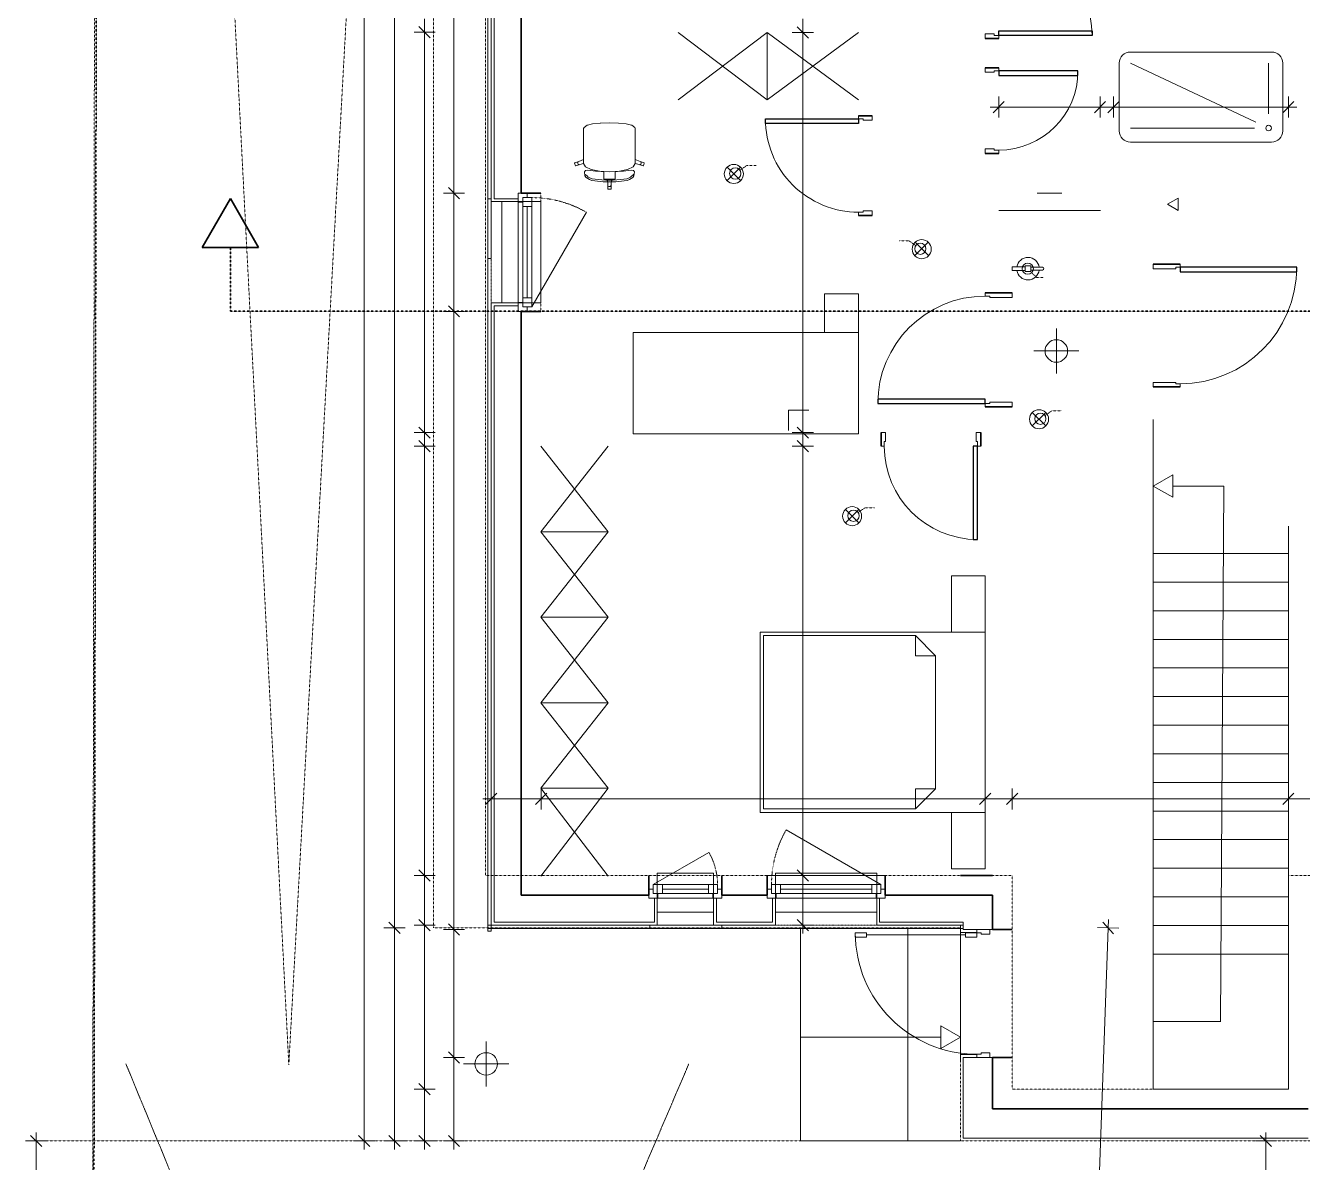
# Model space of a CAD drawing. Header units: metres. Extents: x 217015 to 311256, y -798315 to -742080.
# Drawn here: x 258236 to 269579, y -787913 to -777817 of the extents above; entities that cross this region are included whole.
import ezdxf

# ---------------------------------------------------------------- set-up
doc = ezdxf.new("R2010")
doc.units = ezdxf.units.M
for name, pattern in [('Achse', [0.5, 0.25, -0.25]), ('Axe', [0.5, 0.25, -0.25]), ('pointillés', [0.5, 0.25, -0.25]), ('Points tirets', [0.5, 0.25, -0.25]), ('Tirets', [0.5, 0.25, -0.25]), ('Tirets moyens', [0.8, 0.4, -0.4])]:
    doc.linetypes.add(name, pattern=pattern)
for name, color, linetype in [('0._0. Rez-de-chaussée_1_Aménagement extérieurs constructions', 7, 'Continuous'), ('0._0. Rez-de-chaussée_1_Equip _ incendie', 7, 'Continuous'), ('0._0. Rez-de-chaussée_1_Equip _ mobilier', 7, 'Continuous'), ('0._0. Rez-de-chaussée_1_Equip _ égouttage', 7, 'Continuous'), ('0._0. Rez-de-chaussée_1_Etiquettes', 7, 'Continuous'), ('0._0. Rez-de-chaussée_1_Fenêtres Archicad', 7, 'Continuous'), ('0._0. Rez-de-chaussée_1_Lignes', 7, 'Continuous'), ('0._0. Rez-de-chaussée_1_Zones', 7, 'Continuous'), ('cotations', 7, 'Continuous'), ('mur porteur', 7, 'Continuous'), ('portes', 7, 'Continuous')]:
    doc.layers.add(name, color=color, linetype=linetype)

msp = doc.modelspace()

# ---------------------------------------------------------------- linework, layer by layer
at = {"layer": '0._0. Rez-de-chaussée_1_Aménagement extérieurs constructions', "color": 8, "linetype": 'pointillés', "lineweight": 18}
msp.add_line((265121, -787722), (258330, -787722), dxfattribs=at)
at = {"layer": '0._0. Rez-de-chaussée_1_Equip _ incendie', "color": 251, "linetype": 'Continuous', "lineweight": 18}
for p, q in [((267116, -779951), (267166, -779951)), ((267116, -780001), (267116, -779951)), ((267166, -779951), (267166, -780001)), ((267001, -779961), (267116, -779961)), ((267001, -779991), (267001, -779961)), ((267116, -779991), (267001, -779991)), ((267116, -779961), (267116, -779991)), ((267166, -780001), (267116, -780001)), ((267166, -779964), (267269, -779964)), ((267269, -779988), (267166, -779988))]:
    msp.add_line(p, q, dxfattribs=at)
for centre, radius, start, end in [((267141, -779976), 100, 6.8921, 171.3731), ((267141, -779976), 100, 188.6269, 353.1079), ((267269, -779976), 12, 270, 90)]:
    msp.add_arc(centre, radius, start, end, dxfattribs=at)
at = {"layer": '0._0. Rez-de-chaussée_1_Equip _ mobilier', "color": 253, "linetype": 'Continuous', "lineweight": 13}
for p, q in [((264825, -777878), (264033, -778476)), ((264825, -778476), (264033, -777878)), ((264825, -777878), (264825, -778476)), ((265637, -777878), (264825, -778476)), ((265637, -778476), (264825, -777878)), ((269304, -778052), (268051, -778052)), ((267951, -778152), (267951, -778752)), ((269166, -778675), (268051, -778152)), ((269279, -778602), (269279, -778152)), ((269404, -778752), (269404, -778152)), ((263225, -778702), (263199, -778723)), ((263228, -778701), (263225, -778702)), ((263273, -778691), (263228, -778701)), ((263342, -778684), (263273, -778691)), ((263343, -778683), (263342, -778684)), ((263423, -778681), (263343, -778683)), ((263423, -778681), (263503, -778683)), ((263503, -778683), (263504, -778684)), ((263504, -778684), (263573, -778691)), ((263573, -778691), (263619, -778701)), ((263619, -778701), (263621, -778702)), ((263621, -778702), (263648, -778723)), ((263199, -778723), (263194, -778732)), ((263194, -778732), (263194, -778763)), ((263194, -778763), (263194, -778799)), ((263194, -778799), (263194, -779008)), ((263648, -778723), (263653, -778732)), ((263653, -778732), (263653, -778763)), ((263653, -778763), (263653, -778799)), ((263653, -778799), (263653, -779008)), ((269154, -778727), (268051, -778727)), ((268051, -778852), (269304, -778852)), ((263115, -779035), (263113, -779039)), ((263113, -779039), (263121, -779062)), ((263151, -779024), (263115, -779035)), ((263142, -779031), (263140, -779037)), ((263140, -779037), (263141, -779043)), ((263141, -779043), (263144, -779048)), ((263146, -779027), (263142, -779031)), ((263151, -779024), (263146, -779027)), ((263194, -779008), (263151, -779024)), ((263160, -779052), (263194, -779043)), ((263194, -779043), (263194, -779008)), ((263194, -779043), (263194, -779043)), ((263194, -779043), (263211, -779071)), ((263652, -779043), (263635, -779071)), ((263652, -779043), (263653, -779008)), ((263653, -779043), (263652, -779043)), ((263687, -779052), (263652, -779043)), ((263653, -779008), (263696, -779024)), ((263696, -779024), (263701, -779027)), ((263696, -779024), (263731, -779035)), ((263701, -779027), (263705, -779031)), ((263706, -779043), (263703, -779048)), ((263705, -779031), (263706, -779037)), ((263706, -779037), (263706, -779043)), ((263733, -779039), (263726, -779062)), ((263731, -779035), (263733, -779039)), ((263121, -779062), (263125, -779064)), ((263125, -779064), (263160, -779052)), ((263144, -779048), (263148, -779051)), ((263148, -779051), (263154, -779053)), ((263154, -779053), (263160, -779052)), ((263209, -779104), (263202, -779116)), ((263202, -779116), (263205, -779152)), ((263208, -779141), (263205, -779139)), ((263205, -779152), (263216, -779165)), ((263215, -779146), (263208, -779141)), ((263226, -779101), (263209, -779104)), ((263211, -779071), (263261, -779094)), ((263224, -779153), (263215, -779146)), ((263235, -779163), (263224, -779153)), ((263255, -779104), (263226, -779101)), ((263300, -779109), (263255, -779104)), ((263261, -779094), (263336, -779110)), ((263351, -779114), (263300, -779109)), ((263336, -779110), (263373, -779113)), ((263423, -779116), (263351, -779114)), ((263373, -779113), (263423, -779116)), ((263373, -779113), (263373, -779151)), ((263373, -779151), (263373, -779181)), ((263474, -779113), (263423, -779116)), ((263423, -779116), (263496, -779114)), ((263511, -779110), (263474, -779113)), ((263474, -779113), (263474, -779151)), ((263474, -779151), (263474, -779181)), ((263496, -779114), (263547, -779109)), ((263585, -779094), (263511, -779110)), ((263547, -779109), (263592, -779104)), ((263635, -779071), (263585, -779094)), ((263592, -779104), (263621, -779101)), ((263611, -779163), (263623, -779153)), ((263621, -779101), (263638, -779104)), ((263623, -779153), (263632, -779146)), ((263641, -779152), (263631, -779165)), ((263632, -779146), (263638, -779141)), ((263638, -779104), (263645, -779116)), ((263638, -779141), (263642, -779139)), ((263645, -779116), (263641, -779152)), ((263692, -779053), (263687, -779052)), ((263722, -779064), (263687, -779052)), ((263698, -779051), (263692, -779053)), ((263703, -779048), (263698, -779051)), ((263726, -779062), (263722, -779064)), ((263216, -779165), (263247, -779185)), ((263248, -779170), (263235, -779163)), ((263247, -779185), (263267, -779192)), ((263269, -779177), (263248, -779170)), ((263267, -779192), (263293, -779197)), ((263295, -779181), (263269, -779177)), ((263293, -779197), (263366, -779204)), ((263325, -779185), (263295, -779181)), ((263357, -779188), (263325, -779185)), ((263391, -779189), (263357, -779188)), ((263366, -779204), (263423, -779206)), ((263373, -779181), (263406, -779181)), ((263423, -779190), (263391, -779189)), ((263406, -779181), (263423, -779181)), ((263406, -779181), (263408, -779231)), ((263408, -779231), (263409, -779237)), ((263408, -779231), (263408, -779268)), ((263408, -779268), (263411, -779271)), ((263409, -779237), (263413, -779242)), ((263413, -779242), (263418, -779245)), ((263418, -779245), (263423, -779246)), ((263440, -779181), (263423, -779181)), ((263423, -779190), (263456, -779189)), ((263481, -779204), (263423, -779206)), ((263429, -779245), (263423, -779246)), ((263434, -779242), (263429, -779245)), ((263437, -779237), (263434, -779242)), ((263438, -779268), (263435, -779271)), ((263438, -779231), (263437, -779237)), ((263440, -779181), (263438, -779231)), ((263438, -779231), (263438, -779268)), ((263474, -779181), (263440, -779181)), ((263456, -779189), (263489, -779188)), ((263554, -779197), (263481, -779204)), ((263489, -779188), (263522, -779185)), ((263522, -779185), (263552, -779181)), ((263552, -779181), (263578, -779177)), ((263580, -779192), (263554, -779197)), ((263578, -779177), (263598, -779170)), ((263600, -779185), (263580, -779192)), ((263598, -779170), (263611, -779163)), ((263631, -779165), (263600, -779185)), ((263411, -779271), (263423, -779271)), ((263435, -779271), (263423, -779271)), ((267224, -779305), (267333, -779305)), ((267333, -779305), (267442, -779305)), ((265335, -780200), (265335, -780542)), ((265635, -780200), (265335, -780200)), ((265635, -780542), (265635, -780200)), ((263635, -780542), (263635, -781442)), ((265635, -780542), (263635, -780542)), ((265335, -780542), (265635, -780542)), ((265635, -781442), (265635, -780542)), ((265015, -781412), (265015, -781232)), ((265195, -781232), (265015, -781232)), ((263635, -781442), (265635, -781442)), ((263413, -782312), (262813, -781552)), ((262813, -782312), (263413, -781552)), ((263413, -782312), (262813, -782312)), ((263413, -783071), (262813, -782312)), ((262813, -783071), (263413, -782312)), ((266461, -783204), (266461, -782704)), ((266461, -782704), (266761, -782704)), ((266761, -782704), (266761, -783204)), ((263413, -783071), (262813, -783071)), ((263413, -783831), (262813, -783071)), ((262813, -783831), (263413, -783071)), ((264761, -784804), (264761, -783204)), ((264761, -783204), (266761, -783204)), ((264791, -784004), (264791, -783234)), ((264791, -783234), (266141, -783234)), ((266141, -783234), (266321, -783414)), ((266141, -783234), (266141, -783414)), ((266761, -783204), (266461, -783204)), ((266761, -783204), (266761, -784804)), ((266321, -783414), (266141, -783414)), ((266321, -783414), (266321, -784004)), ((263413, -783831), (262813, -783831)), ((263413, -784590), (262813, -783831)), ((262813, -784590), (263413, -783831)), ((264791, -784774), (264791, -784004)), ((266321, -784004), (266321, -784594)), ((263413, -784590), (262813, -784590)), ((263413, -785370), (262813, -784590)), ((262813, -785370), (263413, -784590)), ((266321, -784594), (266141, -784774)), ((266141, -784774), (266141, -784594)), ((266321, -784594), (266141, -784594)), ((266761, -784804), (264761, -784804)), ((266141, -784774), (264791, -784774)), ((266461, -785304), (266461, -784804)), ((266461, -784804), (266761, -784804)), ((266761, -784804), (266761, -785304)), ((266761, -785304), (266461, -785304))]:
    msp.add_line(p, q, dxfattribs=at)
msp.add_circle((269279, -778727), 25, dxfattribs=at)
for centre, start, end in [((268051, -778152), 90, 180), ((269304, -778152), 360, 90), ((268051, -778752), 180, 270), ((269304, -778752), 270, 360)]:
    msp.add_arc(centre, 100, start, end, dxfattribs=at)
at = {"layer": '0._0. Rez-de-chaussée_1_Equip _ égouttage', "color": 7, "linetype": 'pointillés', "lineweight": 18}
msp.add_line((258826, -793072), (258886, -751807), dxfattribs=at)
at = {"layer": '0._0. Rez-de-chaussée_1_Equip _ égouttage', "color": 8, "linetype": 'Tirets', "lineweight": 18}
for p, q in [((260575, -787046), (259187, -760104)), ((260575, -787046), (262053, -760104)), ((259128, -787038), (261583, -792994)), ((261583, -792994), (264128, -787038))]:
    msp.add_line(p, q, dxfattribs=at)
at = {"layer": '0._0. Rez-de-chaussée_1_Equip _ égouttage', "color": 250, "linetype": 'pointillés', "lineweight": 18}
for p, q in [((261861, -785830), (261861, -773830)), ((262321, -785365), (262321, -774290)), ((262321, -785365), (262321, -774290)), ((267001, -785365), (262321, -785365)), ((267001, -785365), (262321, -785365)), ((267001, -787262), (267001, -785365)), ((267001, -787262), (267001, -785365)), ((269454, -785365), (269454, -787262)), ((278161, -785365), (269454, -785365)), ((269454, -785365), (269454, -787262)), ((278161, -785365), (269454, -785365)), ((266541, -785830), (261861, -785830)), ((266541, -787722), (266541, -785830)), ((269454, -787262), (267001, -787262)), ((269454, -787262), (267001, -787262)), ((269914, -787722), (266541, -787722))]:
    msp.add_line(p, q, dxfattribs=at)
at = {"layer": '0._0. Rez-de-chaussée_1_Equip _ égouttage', "color": 250, "linetype": 'Continuous', "lineweight": 18}
for p, q in [((268381, -779404), (268476, -779349)), ((268476, -779349), (268476, -779459)), ((268381, -779404), (268476, -779459)), ((268254, -781906), (268428, -781806)), ((268428, -781806), (268428, -782006)), ((268254, -781906), (268428, -782006)), ((268880, -781906), (268428, -781906)), ((268851, -786662), (268880, -781906)), ((268254, -786662), (268854, -786662))]:
    msp.add_line(p, q, dxfattribs=at)
at = {"layer": '0._0. Rez-de-chaussée_1_Equip _ égouttage', "color": 8, "linetype": 'Continuous', "lineweight": 18}
for p, q in [((269454, -782262), (269454, -787262)), ((269454, -782506), (268254, -782506)), ((269454, -782760), (268254, -782760)), ((269454, -783014), (268254, -783014)), ((269454, -783268), (268254, -783268)), ((269454, -783522), (268254, -783522)), ((269454, -783776), (268254, -783776)), ((269454, -784030), (268254, -784030)), ((269454, -784284), (268254, -784284)), ((269454, -784538), (268254, -784538)), ((269454, -784792), (268254, -784792)), ((269454, -785046), (268254, -785046)), ((269454, -785300), (268254, -785300)), ((269454, -785554), (268254, -785554)), ((269454, -785808), (268254, -785808)), ((268254, -786062), (269454, -786062)), ((269454, -787262), (268254, -787262))]:
    msp.add_line(p, q, dxfattribs=at)
at = {"layer": '0._0. Rez-de-chaussée_1_Etiquettes', "color": 253, "linetype": 'Achse', "lineweight": 13}
for p, q in [((264582, -779102), (264643, -779060)), ((264643, -779060), (264727, -779060)), ((266083, -779728), (265998, -779728)), ((266144, -779770), (266083, -779728)), ((267174, -780012), (267216, -780053)), ((267216, -780053), (267280, -780053)), ((267292, -781281), (267353, -781238)), ((267353, -781238), (267438, -781238)), ((265632, -782142), (265693, -782099)), ((265693, -782099), (265778, -782099))]:
    msp.add_line(p, q, dxfattribs=at)
at = {"layer": '0._0. Rez-de-chaussée_1_Etiquettes', "color": 7, "linetype": 'Continuous', "lineweight": 18}
for centre in [(264541, -779131), (266185, -779799), (267139, -779976), (267251, -781309), (265591, -782170)]:
    msp.add_circle(centre, 50, dxfattribs=at)
at = {"layer": '0._0. Rez-de-chaussée_1_Fenêtres Archicad', "color": 253, "linetype": 'Continuous', "lineweight": 13}
for p, q in [((262343, -779885), (262343, -770797)), ((262373, -779355), (262343, -779355)), ((262343, -779355), (262343, -785860)), ((262468, -779380), (262468, -780280)), ((262813, -779380), (262468, -779380)), ((262813, -780280), (262813, -779380)), ((262613, -780275), (262613, -779385)), ((262733, -779425), (262733, -780235)), ((262733, -780315), (263218, -779475)), ((262373, -779885), (262343, -779885)), ((262468, -780280), (262813, -780280)), ((265833, -785445), (264993, -784960)), ((263813, -785445), (264307, -785160)), ((263848, -785690), (263848, -785345)), ((263848, -785345), (264348, -785345)), ((264348, -785345), (264348, -785690)), ((265798, -785345), (264898, -785345)), ((264898, -785345), (264898, -785690)), ((265798, -785690), (265798, -785345)), ((264303, -785445), (263893, -785445)), ((264943, -785445), (265753, -785445)), ((263853, -785565), (264343, -785565)), ((265793, -785565), (264903, -785565)), ((264348, -785690), (263848, -785690)), ((264898, -785690), (265798, -785690)), ((262343, -785835), (262343, -785805)), ((264423, -785835), (262343, -785835)), ((263783, -785805), (263783, -785835)), ((263783, -785835), (266566, -785835)), ((264423, -785805), (264423, -785835)), ((266566, -785835), (266566, -785805)), ((262343, -785860), (262373, -785860))]:
    msp.add_line(p, q, dxfattribs=at)
at = {"layer": '0._0. Rez-de-chaussée_1_Fenêtres Archicad', "color": 8, "linetype": 'Continuous', "lineweight": 18}
for p, q in [((262373, -776855), (262373, -779885)), ((262373, -779355), (262373, -779380)), ((262613, -779380), (262373, -779380)), ((262613, -779385), (262613, -779305)), ((262613, -779305), (262638, -779305)), ((262613, -779305), (262638, -779305)), ((262613, -779355), (262613, -779305)), ((262613, -779355), (262613, -779305)), ((262693, -779345), (262653, -779345)), ((262653, -779345), (262653, -779385)), ((262653, -779425), (262653, -779345)), ((262653, -779345), (262733, -779345)), ((262693, -779305), (262693, -779345)), ((262733, -779345), (262733, -779425)), ((262653, -779385), (262613, -779385)), ((262733, -779425), (262653, -779425)), ((262653, -780235), (262653, -779425)), ((262693, -779425), (262693, -780235)), ((262733, -779425), (262733, -780235)), ((262373, -780305), (262373, -780280)), ((262613, -780280), (262373, -780280)), ((262613, -780355), (262613, -780275)), ((262613, -780275), (262653, -780275)), ((262653, -780315), (262653, -780235)), ((262653, -780235), (262733, -780235)), ((262653, -780275), (262653, -780315)), ((262733, -780235), (262733, -780315)), ((262373, -780305), (262373, -785860)), ((262613, -780305), (262613, -780355)), ((262613, -780305), (262613, -780355)), ((262613, -780355), (262638, -780355)), ((262613, -780355), (262638, -780355)), ((262653, -780315), (262693, -780315)), ((262733, -780315), (262653, -780315)), ((262693, -780315), (262693, -780355)), ((263813, -785485), (263773, -785485)), ((263893, -785445), (263813, -785445)), ((263813, -785445), (263813, -785525)), ((263813, -785525), (263813, -785485)), ((263893, -785525), (263893, -785445)), ((264303, -785445), (263893, -785445)), ((264303, -785485), (263893, -785485)), ((264383, -785445), (264303, -785445)), ((264303, -785445), (264303, -785525)), ((264383, -785525), (264383, -785445)), ((264423, -785485), (264383, -785485)), ((264383, -785485), (264383, -785525)), ((264823, -785485), (264863, -785485)), ((264863, -785445), (264943, -785445)), ((264863, -785525), (264863, -785445)), ((264863, -785485), (264863, -785525)), ((264943, -785445), (264943, -785525)), ((264943, -785445), (265753, -785445)), ((264943, -785485), (265753, -785485)), ((265753, -785525), (265753, -785445)), ((265753, -785445), (265833, -785445)), ((265833, -785445), (265833, -785525)), ((265833, -785525), (265833, -785485)), ((265833, -785485), (265873, -785485)), ((263773, -785565), (263773, -785540)), ((263773, -785565), (263773, -785540)), ((263773, -785565), (263853, -785565)), ((263823, -785565), (263773, -785565)), ((263823, -785565), (263773, -785565)), ((263853, -785525), (263813, -785525)), ((263813, -785525), (263893, -785525)), ((263848, -785565), (263848, -785805)), ((263853, -785565), (263853, -785525)), ((263893, -785525), (264303, -785525)), ((264303, -785525), (264383, -785525)), ((264383, -785525), (264343, -785525)), ((264343, -785525), (264343, -785565)), ((264343, -785565), (264423, -785565)), ((264348, -785565), (264348, -785805)), ((264373, -785565), (264423, -785565)), ((264373, -785565), (264423, -785565)), ((264423, -785565), (264423, -785540)), ((264423, -785565), (264423, -785540)), ((264823, -785565), (264823, -785540)), ((264823, -785565), (264823, -785540)), ((264903, -785565), (264823, -785565)), ((264873, -785565), (264823, -785565)), ((264873, -785565), (264823, -785565)), ((264863, -785525), (264903, -785525)), ((264943, -785525), (264863, -785525)), ((264898, -785565), (264898, -785805)), ((264903, -785525), (264903, -785565)), ((265753, -785525), (264943, -785525)), ((265833, -785525), (265753, -785525)), ((265793, -785565), (265793, -785525)), ((265793, -785525), (265833, -785525)), ((265873, -785565), (265793, -785565)), ((265798, -785565), (265798, -785805)), ((265823, -785565), (265873, -785565)), ((265823, -785565), (265873, -785565)), ((265873, -785565), (265873, -785540)), ((265873, -785565), (265873, -785540)), ((263823, -785805), (262343, -785805)), ((264873, -785805), (263783, -785805)), ((263823, -785805), (263848, -785805)), ((264373, -785805), (264348, -785805)), ((264373, -785805), (264423, -785805)), ((264873, -785805), (264898, -785805)), ((265823, -785805), (265798, -785805)), ((265823, -785805), (266566, -785805))]:
    msp.add_line(p, q, dxfattribs=at)
at = {"layer": '0._0. Rez-de-chaussée_1_Fenêtres Archicad', "color": 8, "linetype": 'Tirets moyens', "lineweight": 18}
for p, q in [((262373, -779380), (262373, -780280)), ((264348, -785805), (263848, -785805)), ((264898, -785805), (265798, -785805))]:
    msp.add_line(p, q, dxfattribs=at)
at = {"layer": '0._0. Rez-de-chaussée_1_Fenêtres Archicad', "color": 7, "linetype": 'Continuous', "lineweight": 35}
for p, q in [((262638, -779305), (262693, -779305)), ((262638, -779305), (262693, -779305)), ((262693, -779305), (262813, -779305)), ((262638, -780355), (262693, -780355)), ((262638, -780355), (262693, -780355)), ((262693, -780355), (262813, -780355)), ((263773, -785485), (263773, -785365)), ((264423, -785485), (264423, -785365)), ((264823, -785485), (264823, -785365)), ((265873, -785485), (265873, -785365)), ((263773, -785540), (263773, -785485)), ((263773, -785540), (263773, -785485)), ((264423, -785540), (264423, -785485)), ((264423, -785540), (264423, -785485)), ((264823, -785540), (264823, -785485)), ((264823, -785540), (264823, -785485)), ((265873, -785540), (265873, -785485)), ((265873, -785540), (265873, -785485))]:
    msp.add_line(p, q, dxfattribs=at)
at = {"layer": '0._0. Rez-de-chaussée_1_Fenêtres Archicad', "color": 8, "linetype": 'Points tirets', "lineweight": 18}
for p, q in [((262813, -779305), (262813, -780355)), ((264423, -785365), (263773, -785365)), ((264823, -785365), (265873, -785365))]:
    msp.add_line(p, q, dxfattribs=at)
at = {"layer": '0._0. Rez-de-chaussée_1_Fenêtres Archicad', "color": 253, "linetype": 'Points tirets', "lineweight": 13}
for centre, radius, start, end in [((262733, -780315), 970, 60, 90), ((265833, -785445), 970, 150, 180), ((263813, -785445), 570, 360, 30)]:
    msp.add_arc(centre, radius, start, end, dxfattribs=at)
at = {"layer": '0._0. Rez-de-chaussée_1_Lignes', "color": 7, "linetype": 'Continuous', "lineweight": 18}
for p, q in [((264588, -779075), (264469, -779194)), ((264469, -779075), (264588, -779194)), ((266137, -779739), (266257, -779858)), ((266257, -779739), (266137, -779858)), ((267299, -781253), (267179, -781373)), ((267179, -781253), (267299, -781373)), ((265639, -782115), (265519, -782234)), ((265519, -782115), (265639, -782234))]:
    msp.add_line(p, q, dxfattribs=at)
at = {"layer": '0._0. Rez-de-chaussée_1_Lignes', "color": 7, "linetype": 'Continuous', "lineweight": 35}
for p, q in [((260056, -779354), (259806, -779787)), ((260056, -779354), (260306, -779787)), ((260306, -779787), (259806, -779787))]:
    msp.add_line(p, q, dxfattribs=at)
at = {"layer": '0._0. Rez-de-chaussée_1_Lignes', "color": 253, "linetype": 'Continuous', "lineweight": 13}
msp.add_line((266881, -779459), (267785, -779459), dxfattribs=at)
at = {"layer": '0._0. Rez-de-chaussée_1_Lignes', "color": 7, "linetype": 'Axe', "lineweight": 35}
for p, q in [((260056, -780354), (260056, -779787)), ((290556, -780354), (260056, -780354))]:
    msp.add_line(p, q, dxfattribs=at)
at = {"layer": '0._0. Rez-de-chaussée_1_Lignes', "color": 7, "linetype": 'Continuous', "lineweight": 18}
for centre in [(264528, -779135), (266197, -779803), (267239, -781313), (265579, -782174)]:
    msp.add_circle(centre, 84.6, dxfattribs=at)
at = {"layer": '0._0. Rez-de-chaussée_1_Zones', "color": 7, "linetype": 'Tirets', "lineweight": 35}
msp.add_line((258915, -751850), (258834, -793072), dxfattribs=at)
at = {"layer": '0._0. Rez-de-chaussée_1_Zones', "color": 8, "linetype": 'Continuous', "lineweight": 18}
for p, q in [((268254, -781316), (268254, -787262)), ((265121, -787722), (265121, -785830)), ((266075, -787722), (266075, -785830)), ((266541, -787020), (266541, -785805)), ((266368, -786901), (266368, -786701)), ((266541, -786801), (266368, -786701)), ((265121, -786801), (266368, -786801)), ((266541, -786801), (266368, -786901)), ((265121, -787722), (266541, -787722))]:
    msp.add_line(p, q, dxfattribs=at)
at = {"layer": 'cotations', "color": 251, "linetype": 'Continuous', "lineweight": 18}
for p, q in [((261244, -787722), (261244, -770827)), ((261514, -785830), (261514, -770827)), ((262042, -779305), (262042, -776905)), ((261781, -777876), (261781, -777757)), ((265141, -777878), (265141, -777758)), ((261875, -777876), (261687, -777876)), ((261731, -777826), (261831, -777926)), ((261781, -781432), (261781, -777876)), ((265235, -777878), (265047, -777878)), ((265091, -777828), (265191, -777928)), ((265141, -781432), (265141, -777878)), ((266881, -778635), (266881, -778447)), ((267781, -778635), (267781, -778447)), ((267901, -778635), (267901, -778447)), ((269454, -778635), (269454, -778447)), ((266806, -778541), (266881, -778541)), ((266931, -778491), (266831, -778591)), ((266881, -778541), (267781, -778541)), ((267831, -778491), (267731, -778591)), ((267781, -778541), (267901, -778541)), ((267951, -778491), (267851, -778591)), ((267901, -778541), (269454, -778541)), ((269404, -778591), (269504, -778491)), ((269454, -778541), (269529, -778541)), ((261992, -779255), (262092, -779355)), ((262135, -779305), (261948, -779305)), ((262042, -780355), (262042, -779305)), ((262135, -780355), (261948, -780355)), ((261992, -780305), (262092, -780405)), ((262042, -785845), (262042, -780355)), ((261731, -781382), (261831, -781482)), ((265091, -781382), (265191, -781482)), ((261875, -781432), (261687, -781432)), ((261731, -781502), (261831, -781602)), ((261781, -781552), (261781, -781432)), ((265235, -781432), (265047, -781432)), ((265091, -781502), (265191, -781602)), ((265141, -781552), (265141, -781432)), ((261875, -781552), (261687, -781552)), ((261781, -785365), (261781, -781552)), ((265235, -781552), (265047, -781552)), ((265141, -785365), (265141, -781552)), ((262373, -784778), (262373, -784591)), ((262817, -784778), (262817, -784591)), ((266761, -784778), (266761, -784591)), ((267001, -784778), (267001, -784591)), ((269454, -784778), (269454, -784591)), ((262298, -784684), (262373, -784684)), ((262423, -784634), (262323, -784734)), ((262373, -784684), (262817, -784684)), ((262867, -784634), (262767, -784734)), ((262817, -784684), (266761, -784684)), ((266811, -784634), (266711, -784734)), ((266761, -784684), (267001, -784684)), ((267051, -784634), (266951, -784734)), ((267001, -784684), (269454, -784684)), ((269504, -784634), (269404, -784734)), ((269454, -784684), (269694, -784684)), ((261875, -785365), (261687, -785365)), ((261731, -785315), (261831, -785415)), ((261781, -785805), (261781, -785365)), ((265235, -785365), (265047, -785365)), ((265091, -785315), (265191, -785415)), ((265141, -785805), (265141, -785365)), ((261608, -785830), (261420, -785830)), ((261464, -785780), (261564, -785880)), ((261514, -787722), (261514, -785830)), ((261875, -785805), (261687, -785805)), ((261731, -785755), (261831, -785855)), ((261781, -787262), (261781, -785805)), ((262135, -785845), (261948, -785845)), ((261992, -785795), (262092, -785895)), ((262042, -786980), (262042, -785845)), ((265235, -785805), (265047, -785805)), ((265091, -785755), (265191, -785855)), ((265141, -785880), (265141, -785805)), ((267578, -793391), (267854, -785830)), ((267947, -785833), (267760, -785826)), ((267902, -785882), (267806, -785778)), ((267854, -785830), (267856, -785755)), ((262135, -786980), (261948, -786980)), ((261992, -786930), (262092, -787030)), ((262042, -787722), (262042, -786980)), ((261875, -787262), (261687, -787262)), ((261731, -787212), (261831, -787312)), ((261781, -787722), (261781, -787262)), ((258330, -787722), (258330, -787647)), ((269255, -787722), (269255, -787647)), ((258424, -787722), (258236, -787722)), ((258380, -787772), (258280, -787672)), ((258322, -793071), (258330, -787722)), ((261338, -787722), (261150, -787722)), ((261194, -787672), (261294, -787772)), ((261244, -787797), (261244, -787722)), ((261608, -787722), (261420, -787722)), ((261464, -787672), (261564, -787772)), ((261514, -787797), (261514, -787722)), ((261875, -787722), (261687, -787722)), ((261731, -787672), (261831, -787772)), ((261781, -787797), (261781, -787722)), ((262135, -787722), (261948, -787722)), ((261992, -787672), (262092, -787772)), ((262042, -787797), (262042, -787722)), ((269349, -787722), (269162, -787722)), ((269305, -787772), (269205, -787672)), ((269255, -790572), (269255, -787722))]:
    msp.add_line(p, q, dxfattribs=at)
at = {"layer": 'cotations', "color": 7, "linetype": 'Continuous', "lineweight": 18}
for p, q in [((267393, -780907), (267393, -780507)), ((267193, -780707), (267593, -780707)), ((262328, -787238), (262328, -786838)), ((262128, -787038), (262528, -787038))]:
    msp.add_line(p, q, dxfattribs=at)
for centre in [(267393, -780707), (262328, -787038)]:
    msp.add_circle(centre, 100, dxfattribs=at)
at = {"layer": 'mur porteur', "color": 8, "linetype": 'Continuous', "lineweight": 18}
for p, q in [((262373, -776855), (262373, -779355)), ((262398, -776855), (262398, -779355)), ((262373, -779355), (262373, -779380)), ((262613, -779380), (262373, -779380)), ((262398, -779355), (262613, -779355)), ((262613, -779355), (262613, -779305)), ((262613, -779305), (262638, -779305)), ((262613, -779355), (262613, -779380)), ((262613, -780280), (262373, -780280)), ((262373, -780305), (262373, -780280)), ((262613, -780305), (262613, -780280)), ((262373, -780305), (262373, -785860)), ((262398, -780305), (262398, -785540)), ((262398, -780305), (262613, -780305)), ((262613, -780305), (262613, -780355)), ((262613, -780355), (262638, -780355)), ((262398, -785540), (262398, -785780)), ((263773, -785565), (263773, -785540)), ((263823, -785565), (263773, -785565)), ((263823, -785565), (263848, -785565)), ((263823, -785780), (263823, -785565)), ((263848, -785565), (263848, -785805)), ((264348, -785565), (264348, -785805)), ((264373, -785565), (264348, -785565)), ((264373, -785780), (264373, -785565)), ((264373, -785565), (264423, -785565)), ((264423, -785565), (264423, -785540)), ((264823, -785565), (264823, -785540)), ((264873, -785565), (264823, -785565)), ((264873, -785565), (264898, -785565)), ((264873, -785780), (264873, -785565)), ((264898, -785565), (264898, -785805)), ((265798, -785565), (265798, -785805)), ((265823, -785565), (265798, -785565)), ((265823, -785780), (265823, -785565)), ((265823, -785565), (265873, -785565)), ((265873, -785565), (265873, -785540)), ((263823, -785805), (262343, -785805)), ((262398, -785780), (262638, -785780)), ((262398, -785780), (262638, -785780)), ((262638, -785780), (263823, -785780)), ((263823, -785805), (263783, -785805)), ((263823, -785805), (263848, -785805)), ((264373, -785805), (264348, -785805)), ((264373, -785780), (264873, -785780)), ((264873, -785805), (264373, -785805)), ((264373, -785805), (264423, -785805)), ((264873, -785805), (264898, -785805)), ((265823, -785805), (265798, -785805)), ((265823, -785780), (266541, -785780)), ((265823, -785805), (266566, -785805)), ((266541, -785780), (266566, -785780)), ((266541, -785780), (266566, -785780)), ((266541, -785845), (266541, -785870)), ((266566, -785780), (266566, -785845)), ((266566, -785845), (266686, -785845)), ((266686, -785845), (266686, -785870)), ((266801, -785845), (266686, -785845)), ((266826, -785845), (266801, -785845)), ((266686, -785870), (266541, -785870)), ((266686, -786955), (266541, -786955)), ((266541, -786980), (266541, -786955)), ((266566, -786980), (266566, -787437)), ((266566, -786980), (266686, -786980)), ((266686, -786980), (266686, -786955)), ((266801, -786980), (266686, -786980)), ((266826, -786980), (266801, -786980)), ((266566, -787437), (266566, -787697)), ((266566, -787437), (266566, -787697)), ((266566, -787697), (266826, -787697)), ((266826, -787697), (269629, -787697))]:
    msp.add_line(p, q, dxfattribs=at)
at = {"layer": 'mur porteur', "color": 7, "linetype": 'Continuous', "lineweight": 35}
for p, q in [((262638, -776905), (262638, -779305)), ((266881, -777932), (266761, -777932)), ((266881, -778192), (266761, -778192)), ((265757, -778618), (265637, -778618)), ((266881, -778952), (266761, -778952)), ((262638, -779305), (262693, -779305)), ((262693, -779305), (262813, -779305)), ((265756, -779503), (265636, -779503)), ((268494, -779936), (268254, -779936)), ((266761, -780192), (267001, -780192)), ((262638, -780355), (262638, -785365)), ((262638, -780355), (262693, -780355)), ((262693, -780355), (262813, -780355)), ((268494, -781026), (268254, -781026)), ((266761, -781202), (267001, -781202)), ((265836, -781552), (265836, -781432)), ((266721, -781552), (266721, -781432)), ((262638, -785365), (262638, -785540)), ((263773, -785485), (263773, -785365)), ((264423, -785485), (264423, -785365)), ((264823, -785485), (264823, -785365)), ((265873, -785485), (265873, -785365)), ((266566, -785365), (266541, -785365)), ((266566, -785365), (266541, -785365)), ((266826, -785365), (266566, -785365)), ((266826, -785365), (266566, -785365)), ((263773, -785540), (263773, -785485)), ((264423, -785540), (264423, -785485)), ((264823, -785540), (264823, -785485)), ((265873, -785540), (265873, -785485)), ((262638, -785540), (262813, -785540)), ((262638, -785540), (262813, -785540)), ((262813, -785540), (263773, -785540)), ((264423, -785540), (264823, -785540)), ((265873, -785540), (266541, -785540)), ((266541, -785540), (266566, -785540)), ((266566, -785540), (266826, -785540)), ((266566, -785540), (266826, -785540)), ((266826, -785780), (266826, -785540)), ((266826, -785845), (266826, -785780)), ((267001, -785845), (266826, -785845)), ((266826, -787262), (266826, -786980)), ((267001, -786980), (266826, -786980)), ((266826, -787262), (266826, -787437)), ((266826, -787262), (266826, -787437)), ((269454, -787437), (266826, -787437)), ((269454, -787437), (269629, -787437)), ((269454, -787437), (269629, -787437))]:
    msp.add_line(p, q, dxfattribs=at)
at = {"layer": 'portes', "color": 7, "linetype": 'Continuous', "lineweight": 18}
for p, q in [((266841, -777892), (266761, -777892)), ((266761, -777892), (266761, -777932)), ((266841, -777904), (266841, -777892)), ((266881, -777904), (266841, -777904)), ((266881, -777932), (266881, -777904)), ((266761, -777932), (266881, -777932)), ((266761, -778192), (266881, -778192)), ((266761, -778232), (266761, -778192)), ((266841, -778232), (266761, -778232)), ((266881, -778220), (266841, -778220)), ((266841, -778220), (266841, -778232)), ((266881, -778192), (266881, -778220)), ((265757, -778618), (265637, -778618)), ((265637, -778618), (265637, -778646)), ((265637, -778646), (265677, -778646)), ((265677, -778646), (265677, -778658)), ((265677, -778658), (265757, -778658)), ((265757, -778658), (265757, -778618)), ((266761, -778912), (266841, -778912)), ((266761, -778952), (266761, -778912)), ((266841, -778912), (266841, -778924)), ((266841, -778924), (266881, -778924)), ((266881, -778924), (266881, -778952)), ((266881, -778952), (266761, -778952)), ((265676, -779475), (265636, -779475)), ((265636, -779475), (265636, -779503)), ((265756, -779463), (265676, -779463)), ((265676, -779463), (265676, -779475)), ((265756, -779503), (265756, -779463)), ((265636, -779503), (265756, -779503)), ((268254, -779936), (268494, -779936)), ((268254, -779976), (268254, -779936)), ((268494, -779936), (268494, -779964)), ((268454, -779976), (268254, -779976)), ((268494, -779964), (268454, -779964)), ((268454, -779964), (268454, -779976)), ((266761, -780220), (266761, -780192)), ((266761, -780192), (267001, -780192)), ((266801, -780220), (266761, -780220)), ((266801, -780232), (266801, -780220)), ((267001, -780232), (266801, -780232)), ((267001, -780192), (267001, -780232)), ((268254, -780986), (268454, -780986)), ((268254, -781026), (268254, -780986)), ((268494, -781026), (268254, -781026)), ((268454, -780986), (268454, -780998)), ((268454, -780998), (268494, -780998)), ((268494, -780998), (268494, -781026)), ((266761, -781202), (266761, -781174)), ((266761, -781174), (266801, -781174)), ((266801, -781174), (266801, -781162)), ((266801, -781162), (267001, -781162)), ((267001, -781162), (267001, -781202)), ((267001, -781202), (266761, -781202)), ((265836, -781552), (265836, -781432)), ((265836, -781432), (265876, -781432)), ((265876, -781512), (265864, -781512)), ((265864, -781512), (265864, -781552)), ((265876, -781432), (265876, -781512)), ((266681, -781512), (266681, -781432)), ((266681, -781432), (266721, -781432)), ((266693, -781512), (266681, -781512)), ((266693, -781552), (266693, -781512)), ((266721, -781432), (266721, -781552)), ((265864, -781552), (265836, -781552)), ((266721, -781552), (266693, -781552)), ((266801, -785845), (266686, -785845)), ((266686, -785845), (266686, -785873)), ((266801, -785885), (266801, -785845)), ((266686, -785873), (266726, -785873)), ((266726, -785873), (266726, -785885)), ((266726, -785885), (266801, -785885)), ((266726, -786952), (266686, -786952)), ((266686, -786952), (266686, -786980)), ((266686, -786980), (266801, -786980)), ((266801, -786940), (266726, -786940)), ((266726, -786940), (266726, -786952)), ((266801, -786980), (266801, -786940))]:
    msp.add_line(p, q, dxfattribs=at)
at = {"layer": 'portes', "color": 250, "linetype": 'Continuous', "lineweight": 25}
for p, q in [((266881, -777904), (266881, -777864)), ((266881, -777864), (267710, -777864)), ((267710, -777904), (266881, -777904)), ((267710, -777864), (267710, -777904)), ((267585, -778220), (266881, -778220)), ((266881, -778220), (266881, -778260)), ((267585, -778260), (267585, -778220)), ((266881, -778260), (267585, -778260)), ((264808, -778646), (265637, -778646)), ((264808, -778686), (264808, -778646)), ((265637, -778686), (264808, -778686)), ((265637, -778646), (265637, -778686)), ((269528, -779964), (268494, -779964)), ((268494, -779964), (268494, -780004)), ((268494, -780004), (269528, -780004)), ((269528, -780004), (269528, -779964)), ((266761, -781134), (265807, -781134)), ((265807, -781134), (265807, -781174)), ((265807, -781174), (266761, -781174)), ((266761, -781174), (266761, -781134)), ((266693, -781552), (266653, -781552)), ((266653, -781552), (266653, -782381)), ((266693, -782381), (266693, -781552)), ((266653, -782381), (266693, -782381))]:
    msp.add_line(p, q, dxfattribs=at)
at = {"layer": 'portes', "color": 7, "linetype": 'Continuous', "lineweight": 35}
for p, q in [((266881, -777932), (266761, -777932)), ((266881, -777932), (266761, -777932)), ((266881, -778192), (266761, -778192)), ((266881, -778192), (266761, -778192)), ((265757, -778618), (265637, -778618)), ((265757, -778618), (265637, -778618)), ((266881, -778952), (266761, -778952)), ((266881, -778952), (266761, -778952)), ((265756, -779503), (265636, -779503)), ((265756, -779503), (265636, -779503)), ((268494, -779936), (268254, -779936)), ((268494, -779936), (268254, -779936)), ((266761, -780192), (267001, -780192)), ((266761, -780192), (267001, -780192)), ((268494, -781026), (268254, -781026)), ((268494, -781026), (268254, -781026)), ((266761, -781202), (267001, -781202)), ((266761, -781202), (267001, -781202)), ((265836, -781552), (265836, -781432)), ((265836, -781552), (265836, -781432)), ((266721, -781552), (266721, -781432)), ((266721, -781552), (266721, -781432)), ((267001, -785845), (266826, -785845)), ((267001, -786980), (266826, -786980))]:
    msp.add_line(p, q, dxfattribs=at)
at = {"layer": 'portes', "color": 8, "linetype": 'Continuous', "lineweight": 18}
for p, q in [((266541, -785845), (266541, -785870)), ((266801, -785845), (266686, -785845)), ((266801, -785845), (266686, -785845)), ((266826, -785845), (266801, -785845)), ((266686, -785870), (266541, -785870)), ((266541, -786980), (266541, -786955)), ((266686, -786955), (266541, -786955)), ((266801, -786980), (266686, -786980)), ((266801, -786980), (266686, -786980)), ((266826, -786980), (266801, -786980))]:
    msp.add_line(p, q, dxfattribs=at)
at = {"layer": 'portes', "color": 250, "linetype": 'Continuous', "lineweight": 18}
for p, q in [((265607, -785873), (265707, -785873)), ((265607, -785913), (265607, -785873)), ((265707, -785913), (265607, -785913)), ((265707, -785873), (265707, -785913)), ((265707, -785893), (266586, -785893)), ((266586, -785913), (266586, -785873)), ((266586, -785873), (266686, -785873)), ((266686, -785913), (266586, -785913)), ((266686, -785873), (266686, -785913))]:
    msp.add_line(p, q, dxfattribs=at)
at = {"layer": 'portes', "color": 253, "linetype": 'Continuous', "lineweight": 13}
for centre, radius, start, end in [((266881, -777904), 829, 360, 90), ((266881, -778220), 704, 270, 360), ((265637, -778646), 829, 179.9558, 269.9558), ((268494, -779964), 1034, 270, 360), ((266761, -781174), 954, 90, 180), ((266693, -781552), 829, 180, 270), ((266686, -785873), 1079, 180, 270)]:
    msp.add_arc(centre, radius, start, end, dxfattribs=at)

doc.saveas('drawing.dxf')
